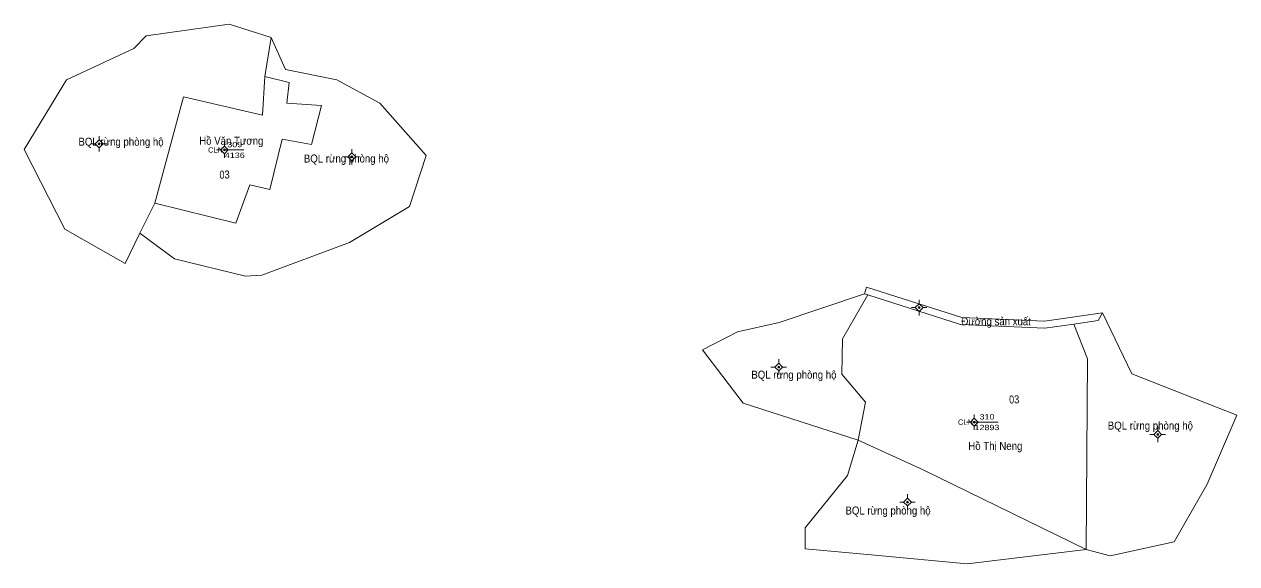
# Model space of a CAD drawing. Header units: metres. Extents: x 533370 to 536838, y 1846187 to 1848171.
# Drawn here: x 536156 to 536838, y 1846285 to 1846589 of the extents above; entities that cross this region are included whole.
import ezdxf
from ezdxf.enums import TextEntityAlignment as Align

# ---------------------------------------------------------------- set-up
doc = ezdxf.new("R2010")
doc.units = ezdxf.units.M
doc.header["$LTSCALE"] = 1.2
for name, color, linetype, lineweight in [('11', 7, 'Continuous', 13), ('13', 7, 'Continuous', 13), ('6', 7, 'Continuous', 13), ('7', 7, 'Continuous', 13)]:
    doc.layers.add(name, color=color, linetype=linetype, lineweight=lineweight)
for name, color, linetype in [('2', 7, 'Continuous'), ('3', 7, 'Continuous'), ('4', 7, 'Continuous'), ('5', 7, 'Continuous')]:
    doc.layers.add(name, color=color, linetype=linetype)

msp = doc.modelspace()

# ---------------------------------------------------------------- hatches: boundary and pattern name
at = {"layer": '11'}
for points in [[(536198.714, 1846521.67, 1), (536197.664, 1846521.67, 1)], [(536269.114, 1846518.27, 1), (536268.064, 1846518.27, 1)], [(536340.764, 1846514.41, 1), (536339.714, 1846514.41, 1)], [(536659.904, 1846429.55, 1), (536658.854, 1846429.55, 1)], [(536580.874, 1846396.12, 1), (536579.824, 1846396.12, 1)], [(536690.894, 1846365.1, 1), (536689.844, 1846365.1, 1)], [(536794.054, 1846358.24, 1), (536793.004, 1846358.24, 1)], [(536653.334, 1846320.17, 1), (536652.284, 1846320.17, 1)]]:
    msp.add_hatch(color=256, dxfattribs=at).paths.add_polyline_path(points)

# ---------------------------------------------------------------- linework, layer by layer
for p, q in [((536198.19, 1846526.04), (536198.19, 1846523.86)), ((536196, 1846521.67), (536193.81, 1846521.67)), ((536198.19, 1846519.48), (536198.19, 1846517.3)), ((536202.56, 1846521.67), (536200.38, 1846521.67)), ((536266.4, 1846518.27), (536264.22, 1846518.27)), ((536268.59, 1846522.64), (536268.59, 1846520.46)), ((536268.59, 1846516.08), (536268.59, 1846513.9)), ((536272.96, 1846518.27), (536270.78, 1846518.27)), ((536340.24, 1846518.78), (536340.24, 1846516.6)), ((536338.05, 1846514.41), (536335.86, 1846514.41)), ((536340.24, 1846512.22), (536340.24, 1846510.04)), ((536344.62, 1846514.41), (536342.43, 1846514.41)), ((536657.19, 1846429.55), (536655, 1846429.55)), ((536659.38, 1846433.92), (536659.38, 1846431.74)), ((536663.76, 1846429.55), (536661.57, 1846429.55)), ((536659.38, 1846427.36), (536659.38, 1846425.18)), ((536580.35, 1846400.5), (536580.35, 1846398.31)), ((536578.16, 1846396.12), (536575.98, 1846396.12)), ((536580.35, 1846393.93), (536580.35, 1846391.74)), ((536584.72, 1846396.12), (536582.54, 1846396.12)), ((536690.37, 1846369.48), (536690.37, 1846367.29)), ((536688.18, 1846365.1), (536686, 1846365.1)), ((536690.37, 1846362.91), (536690.37, 1846360.72)), ((536694.74, 1846365.1), (536692.56, 1846365.1)), ((536793.53, 1846362.62), (536793.53, 1846360.43)), ((536791.34, 1846358.24), (536789.16, 1846358.24)), ((536793.53, 1846356.05), (536793.53, 1846353.86)), ((536797.9, 1846358.24), (536795.72, 1846358.24)), ((536650.62, 1846320.17), (536648.44, 1846320.17)), ((536652.81, 1846324.54), (536652.81, 1846322.36)), ((536657.19, 1846320.17), (536655, 1846320.17)), ((536652.81, 1846317.98), (536652.81, 1846315.8))]:
    msp.add_line(p, q, dxfattribs=at)
for points in [[(536198.19, 1846523.86), (536196, 1846521.67), (536198.19, 1846519.48), (536200.38, 1846521.67)], [(536268.59, 1846520.46), (536266.4, 1846518.27), (536268.59, 1846516.08), (536270.78, 1846518.27)], [(536340.24, 1846516.6), (536338.05, 1846514.41), (536340.24, 1846512.22), (536342.43, 1846514.41)], [(536659.38, 1846431.74), (536657.19, 1846429.55), (536659.38, 1846427.36), (536661.57, 1846429.55)], [(536580.35, 1846398.31), (536578.16, 1846396.12), (536580.35, 1846393.93), (536582.54, 1846396.12)], [(536690.37, 1846367.29), (536688.18, 1846365.1), (536690.37, 1846362.91), (536692.56, 1846365.1)], [(536793.53, 1846360.43), (536791.34, 1846358.24), (536793.53, 1846356.05), (536795.72, 1846358.24)], [(536652.81, 1846322.36), (536650.62, 1846320.17), (536652.81, 1846317.98), (536655, 1846320.17)]]:
    msp.add_lwpolyline(points, close=True, dxfattribs=at)
for centre in [(536198.189, 1846521.67), (536268.589, 1846518.27), (536340.239, 1846514.41), (536659.379, 1846429.55), (536580.349, 1846396.12), (536690.369, 1846365.1), (536793.529, 1846358.24), (536652.809, 1846320.17)]:
    msp.add_circle(centre, 0.525, dxfattribs=at)
at = {"layer": '13'}
for p, q in [((536269.34, 1846518.27), (536279.54, 1846518.27)), ((536691.12, 1846365.1), (536703.87, 1846365.1))]:
    msp.add_line(p, q, dxfattribs=at)
at = {"layer": '6'}
for p, q in [((536291.39, 1846559.56), (536294.97, 1846581.5)), ((536221.1, 1846471.36), (536229.46, 1846488.37)), ((536628.53, 1846437.33), (536630.53, 1846436.69))]:
    msp.add_line(p, q, dxfattribs=at)
for points in [[(536294.97, 1846581.5), (536271.23, 1846588.98), (536224.62, 1846582.38), (536217.59, 1846575.34), (536179.78, 1846557.74), (536156.03, 1846518.59), (536178.9, 1846473.71), (536212.75, 1846454.36), (536221.1, 1846471.36)], [(536221.1, 1846471.36), (536240.45, 1846457), (536280.46, 1846447.32), (536289.69, 1846447.76), (536338.93, 1846466.23), (536372.79, 1846486.47), (536382.02, 1846515.07), (536356.08, 1846544.54), (536331.9, 1846557.74), (536302.88, 1846563.46), (536294.97, 1846581.5)], [(536229.46, 1846488.37), (536245.66, 1846548.12), (536289.98, 1846537.81), (536291.39, 1846559.56)], [(536229.46, 1846488.37), (536275.07, 1846476.99), (536282.88, 1846498.55), (536294.18, 1846496.03), (536301.1, 1846524.32), (536317.53, 1846521.35), (536323.3, 1846543.32), (536303.72, 1846544.61), (536305.06, 1846556.13), (536291.39, 1846559.56)], [(536762.4, 1846426.65), (536729.9, 1846422.01), (536683.35, 1846423.99), (536629.79, 1846441.12), (536628.53, 1846437.33)], [(536625, 1846354.91), (536560.32, 1846375.83), (536537.45, 1846405.75), (536557.24, 1846415.87), (536580.54, 1846421.15), (536628.53, 1846437.33)], [(536630.53, 1846436.69), (536616.28, 1846411.93), (536615.8, 1846392.05), (536629.17, 1846376.43), (536625, 1846354.91)], [(536630.53, 1846436.69), (536682.65, 1846420.01), (536730.1, 1846417.99), (536746.4, 1846420.32)], [(536746.4, 1846420.32), (536760.02, 1846422.27), (536762.4, 1846426.65)], [(536762.4, 1846426.65), (536779.06, 1846392.33), (536837.98, 1846369.01), (536821.27, 1846330.3), (536802.8, 1846297.74), (536766.75, 1846289.83), (536753.35, 1846293.51)], [(536753.35, 1846293.51), (536753.98, 1846400.78), (536746.4, 1846420.32)], [(536753.35, 1846293.51), (536686.29, 1846285.43), (536634.41, 1846290.27), (536595.28, 1846293.79), (536595.28, 1846305.66), (536619.02, 1846335.14), (536625, 1846354.91)], [(536625, 1846354.91), (536661.56, 1846338.26), (536753.35, 1846293.51)]]:
    msp.add_lwpolyline(points, dxfattribs=at)

# ---------------------------------------------------------------- texts
at = {"layer": '2', "width": 0.9}
for s, p in [('BQL rừng phòng hộ', (536210.465, 1846520.65)), ('Hồ Văn Tương', (536272.485, 1846521.18)), ('BQL rừng phòng hộ', (536337.235, 1846511.19)), ('Đường sản xuất', (536702.655, 1846419.57)), ('BQL rừng phòng hộ', (536588.925, 1846389.57)), ('BQL rừng phòng hộ', (536789.405, 1846360.9)), ('Hồ Thị Neng', (536702.205, 1846349.49)), ('BQL rừng phòng hộ', (536641.865, 1846313.12))]:
    msp.add_text(s, height=4.5, dxfattribs=at).set_placement(p, align=Align.CENTER)
at = {"layer": '3', "width": 1.05}
for p in [(536267.84, 1846516.77), (536689.62, 1846363.6)]:
    msp.add_text('CLN', height=3, dxfattribs=at).set_placement(p, align=Align.RIGHT)
at = {"layer": '4', "width": 1.25}
for s, p in [('309', (536274.44, 1846519.77)), ('310', (536697.5, 1846366.6))]:
    msp.add_text(s, height=3, dxfattribs=at).set_placement(p, align=Align.CENTER)
at = {"layer": '5', "width": 1.25}
for s, p in [('4136', (536274.445, 1846513.77)), ('12893', (536697.49, 1846360.6))]:
    msp.add_text(s, height=3, dxfattribs=at).set_placement(p, align=Align.CENTER)
at = {"layer": '7', "width": 0.85}
for p in [(536268.746, 1846502.138), (536712.876, 1846375.648)]:
    msp.add_text('03', height=4.5, rotation=2, dxfattribs=at).set_placement(p, align=Align.CENTER)

doc.saveas('drawing.dxf')
